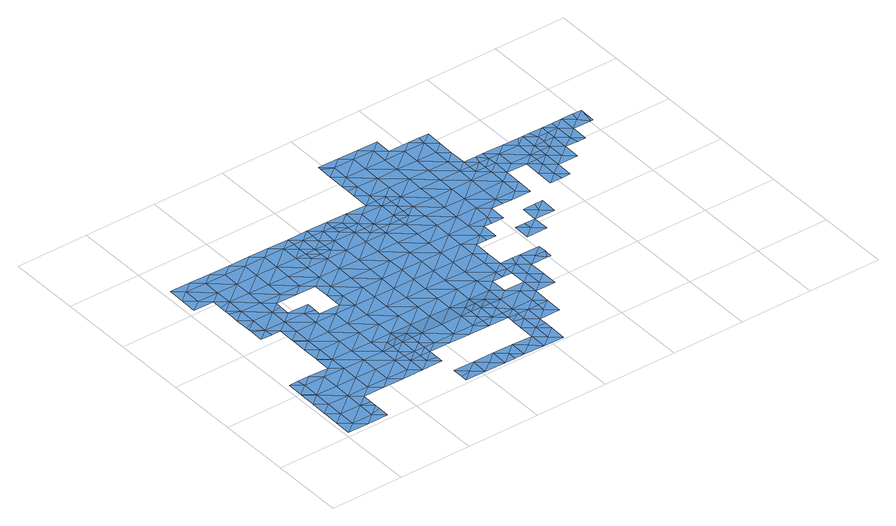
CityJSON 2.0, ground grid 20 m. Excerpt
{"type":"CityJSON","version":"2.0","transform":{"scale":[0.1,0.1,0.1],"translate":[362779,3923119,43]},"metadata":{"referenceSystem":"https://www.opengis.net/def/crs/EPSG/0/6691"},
"CityObjects":{
"waterbody1":{"type":"WaterBody","attributes":{"name":"9","class":"1140","function":"1","WaterBodyRiverFloodingRiskAttribute.description":"5","WaterBodyRiverFloodingRiskAttribute.rankOrg":"1","WaterBodyRiverFloodingRiskAttribute.adminType":"2","WaterBodyRiverFloodingRiskAttribute.scale":"L1"},"geometry":[{"type":"MultiSurface","lod":"1","boundaries":[[[0,1,2]],[[0,3,4]],[[1,5,2]],[[4,3,6]],[[0,2,3]],[[3,7,6]],[[6,7,8]],[[9,10,11]],[[9,8,10]],[[8,7,10]],[[2,5,12]],[[3,2,13]],[[3,14,7]],[[15,11,10]],[[16,11,15]],[[13,2,12]],[[14,10,7]],[[17,16,15]],[[12,5,18]],[[3,13,14]],[[19,13,12]],[[20,12,18]],[[17,15,21]],[[22,10,14]],[[12,20,19]],[[15,10,23]],[[19,24,13]],[[13,25,14]],[[23,10,22]],[[21,15,23]],[[13,24,25]],[[25,26,14]],[[27,22,14]],[[23,28,21]],[[26,27,14]],[[29,26,25]],[[23,22,30]],[[30,22,27]],[[23,30,28]],[[29,31,26]],[[32,33,28]],[[34,27,26]],[[35,36,37]],[[38,36,35]],[[33,32,39]],[[37,36,40]],[[28,30,32]],[[41,42,43]],[[31,34,26]],[[41,44,42]],[[42,45,43]],[[46,47,48]],[[49,39,32]],[[46,40,47]],[[44,50,42]],[[51,39,49]],[[40,36,47]],[[52,43,45]],[[53,54,51]],[[55,56,48]],[[30,57,32]],[[29,58,31]],[[30,27,57]],[[36,38,59]],[[54,53,60]],[[53,51,49]],[[56,55,61]],[[57,27,34]],[[48,47,55]],[[59,62,36]],[[63,49,32]],[[61,64,65]],[[66,52,45]],[[57,67,32]],[[68,60,53]],[[59,60,68]],[[67,63,32]],[[58,69,31]],[[50,65,64]],[[61,55,64]],[[70,34,31]],[[45,42,71]],[[68,62,59]],[[42,50,71]],[[47,36,72]],[[73,66,45]],[[69,70,31]],[[53,49,63]],[[50,64,71]],[[55,47,72]],[[74,64,55]],[[36,62,72]],[[53,75,68]],[[45,71,73]],[[57,34,70]],[[76,75,53]],[[57,77,67]],[[68,75,62]],[[74,55,72]],[[53,63,76]],[[74,78,64]],[[69,58,79]],[[73,80,66]],[[81,63,67]],[[72,62,82]],[[57,70,77]],[[77,83,67]],[[71,64,84]],[[85,74,72]],[[69,86,70]],[[83,81,67]],[[86,69,79]],[[87,72,82]],[[73,71,84]],[[64,78,84]],[[82,62,88]],[[86,89,70]],[[62,75,88]],[[85,72,87]],[[90,80,73]],[[89,91,70]],[[92,86,79]],[[76,63,81]],[[93,78,74]],[[77,70,91]],[[94,75,76]],[[93,74,85]],[[95,88,75]],[[96,92,79]],[[73,84,90]],[[97,98,77]],[[97,77,91]],[[99,82,88]],[[83,77,98]],[[100,86,92]],[[76,81,101]],[[93,102,78]],[[103,99,88]],[[94,76,101]],[[103,88,95]],[[104,80,90]],[[105,100,92]],[[95,75,94]],[[106,90,84]],[[83,107,81]],[[85,108,93]],[[84,78,109]],[[110,92,96]],[[107,101,81]],[[83,98,111]],[[105,92,110]],[[78,102,109]],[[106,104,90]],[[98,112,111]],[[106,84,109]],[[83,111,107]],[[108,113,93]],[[93,113,102]],[[95,94,114]],[[112,115,111]],[[116,101,107]],[[117,118,119]],[[120,109,102]],[[119,105,117]],[[94,101,121]],[[106,122,104]],[[121,101,116]],[[94,121,114]],[[123,115,124]],[[105,125,117]],[[126,111,115]],[[127,106,109]],[[123,118,117]],[[124,118,123]],[[108,128,113]],[[102,113,129]],[[120,102,129]],[[120,127,109]],[[107,130,116]],[[107,111,130]],[[131,132,133]],[[126,115,123]],[[131,114,132]],[[114,121,132]],[[130,111,126]],[[106,127,122]],[[128,134,113]],[[113,134,129]],[[130,135,116]],[[116,136,121]],[[137,133,132]],[[128,133,137]],[[123,117,138]],[[117,125,138]],[[135,136,116]],[[139,132,121]],[[137,134,128]],[[138,140,123]],[[123,141,126]],[[139,137,132]],[[120,129,142]],[[143,130,126]],[[144,122,127]],[[125,145,138]],[[129,134,142]],[[120,146,127]],[[141,123,140]],[[141,143,126]],[[139,121,136]],[[147,146,120]],[[147,120,142]],[[139,148,137]],[[135,130,143]],[[145,149,138]],[[150,140,138]],[[127,146,144]],[[151,136,135]],[[152,142,134]],[[134,137,153]],[[154,147,142]],[[149,150,138]],[[137,148,153]],[[135,143,155]],[[152,154,142]],[[150,156,140]],[[157,158,147]],[[147,158,146]],[[152,134,153]],[[157,147,154]],[[159,143,141]],[[160,144,146]],[[135,155,151]],[[139,161,148]],[[145,162,149]],[[141,140,156]],[[139,136,161]],[[156,159,141]],[[159,155,143]],[[161,136,151]],[[163,160,146]],[[146,158,163]],[[162,164,149]],[[165,154,152]],[[153,148,166]],[[150,149,167]],[[167,149,164]],[[168,151,155]],[[169,156,150]],[[148,161,166]],[[153,170,152]],[[171,169,150]],[[152,172,165]],[[171,150,167]],[[173,170,153]],[[174,155,159]],[[173,153,166]],[[168,155,174]],[[152,170,172]],[[175,159,156]],[[176,156,169]],[[161,151,177]],[[176,175,156]],[[175,174,159]],[[177,151,168]],[[166,161,178]],[[179,180,181]],[[176,169,182]],[[179,172,180]],[[172,170,180]],[[178,161,177]],[[173,166,178]],[[183,184,181]],[[185,168,174]],[[173,186,170]],[[184,183,187]],[[182,188,176]],[[181,180,183]],[[189,174,175]],[[190,191,192]],[[192,193,190]],[[173,178,194]],[[195,183,180]],[[193,196,190]],[[185,174,189]],[[197,175,176]],[[198,187,183]],[[199,188,200]],[[173,194,186]],[[201,176,188]],[[199,191,190]],[[200,191,199]],[[177,168,202]],[[203,195,180]],[[180,170,203]],[[196,204,190]],[[201,197,176]],[[202,168,185]],[[205,198,183]],[[183,195,205]],[[178,206,194]],[[170,186,203]],[[201,188,199]],[[178,177,206]],[[189,175,197]],[[204,207,190]],[[206,177,202]],[[208,185,189]],[[209,201,199]],[[210,195,203]],[[207,211,190]],[[212,189,197]],[[199,190,211]],[[203,186,213]],[[214,197,201]],[[194,206,215]],[[186,194,216]],[[209,214,201]],[[217,210,203]],[[207,204,218]],[[208,189,212]],[[219,217,203]],[[209,199,211]],[[203,213,219]],[[194,215,216]],[[213,186,216]],[[202,185,220]],[[218,221,207]],[[220,185,208]],[[206,202,220]],[[197,222,212]],[[222,197,214]],[[223,211,207]],[[220,224,206]],[[225,213,216]],[[215,206,224]],[[207,221,223]],[[226,208,212]],[[215,227,216]],[[209,211,228]],[[216,229,225]],[[222,214,230]],[[231,212,222]],[[211,223,228]],[[232,220,208]],[[215,224,227]],[[233,222,230]],[[226,232,208]],[[216,234,229]],[[212,231,226]],[[235,224,220]],[[216,227,234]],[[233,236,222]],[[230,237,233]],[[231,222,236]],[[238,227,224]],[[239,229,234]],[[235,220,232]],[[226,231,240]],[[231,236,240]],[[234,241,239]],[[226,242,232]],[[238,224,235]],[[234,227,238]],[[226,240,242]],[[243,244,245]],[[243,246,244]],[[232,247,235]],[[248,234,238]],[[245,249,250]],[[241,234,248]],[[247,232,242]],[[250,249,251]],[[245,244,249]],[[246,252,244]],[[253,238,235]],[[251,254,255]],[[256,257,258]],[[257,241,248]],[[256,241,257]],[[254,251,249]],[[247,242,259]],[[253,248,238]],[[260,235,247]],[[261,262,255]],[[257,263,258]],[[264,244,252]],[[244,265,249]],[[266,258,263]],[[262,261,267]],[[261,255,254]],[[268,247,259]],[[252,266,263]],[[269,257,248]],[[235,260,253]],[[253,269,248]],[[270,260,247]],[[268,270,247]],[[264,252,263]],[[271,263,257]],[[254,249,265]],[[244,264,265]],[[269,271,257]],[[265,272,254]],[[254,273,261]],[[267,261,274]],[[270,275,260]],[[276,253,260]],[[271,277,263]],[[273,274,261]],[[275,276,260]],[[264,278,265]],[[254,272,273]],[[253,279,269]],[[264,263,278]],[[270,280,275]],[[276,279,253]],[[263,277,278]],[[265,281,272]],[[269,282,271]],[[278,281,265]],[[280,283,275]],[[273,284,274]],[[279,282,269]],[[282,277,271]],[[285,276,275]],[[283,285,275]],[[277,286,278]],[[282,286,277]],[[272,281,287]],[[273,272,288]],[[289,279,276]],[[285,289,276]],[[273,288,284]],[[278,290,281]],[[272,287,288]],[[291,289,285]],[[289,292,279]],[[279,293,282]],[[278,286,290]],[[290,294,281]],[[292,293,279]],[[293,286,282]],[[287,295,288]],[[296,284,288]],[[287,281,297]],[[295,296,288]],[[298,289,291]],[[286,299,290]],[[281,294,297]],[[295,287,297]],[[293,299,286]],[[298,300,289]],[[290,301,294]],[[289,302,292]],[[302,293,292]],[[303,295,297]],[[290,299,301]],[[301,304,294]],[[305,300,298]],[[293,306,299]],[[289,300,302]],[[302,307,293]],[[308,303,297]],[[297,294,308]],[[306,309,299]],[[309,310,299]],[[299,310,301]],[[293,307,306]],[[294,304,308]],[[305,311,300]],[[312,304,301]],[[310,312,301]],[[300,311,302]],[[308,313,303]],[[314,306,307]],[[315,307,302]],[[311,315,302]],[[316,308,304]],[[312,316,304]],[[307,317,314]],[[318,313,308]],[[315,317,307]],[[316,318,308]],[[315,319,317]],[[320,321,322]],[[322,317,320]],[[319,315,323]],[[317,319,320]],[[324,321,320]],[[325,319,323]],[[320,319,325]],[[326,324,320]],[[325,323,327]],[[326,320,325]],[[327,328,325]],[[326,329,324]],[[328,330,325]],[[330,331,325]],[[326,325,331]],[[326,332,329]],[[326,331,332]],[[333,332,331]],[[333,331,334]],[[333,335,332]],[[334,336,333]],[[336,334,337]],[[336,338,333]],[[335,333,338]]]}]},
"waterbody2":{"type":"WaterBody","attributes":{"name":"9","class":"1140","function":"1","WaterBodyRiverFloodingRiskAttribute.description":"5","WaterBodyRiverFloodingRiskAttribute.rankOrg":"2","WaterBodyRiverFloodingRiskAttribute.adminType":"2","WaterBodyRiverFloodingRiskAttribute.scale":"L1"},"geometry":[{"type":"MultiSurface","lod":"1","boundaries":[[[339,91,340]],[[118,339,340]],[[124,339,118]],[[89,86,340]],[[100,340,86]],[[100,119,340]],[[119,100,105]],[[98,97,112]],[[97,91,339]],[[91,89,340]],[[118,340,119]],[[112,97,339]],[[115,112,339]],[[115,339,124]]]}]},
"waterbody3":{"type":"WaterBody","attributes":{"name":"9","class":"1140","function":"1","WaterBodyRiverFloodingRiskAttribute.description":"5","WaterBodyRiverFloodingRiskAttribute.rankOrg":"1","WaterBodyRiverFloodingRiskAttribute.adminType":"2","WaterBodyRiverFloodingRiskAttribute.scale":"L1"},"geometry":[{"type":"MultiSurface","lod":"1","boundaries":[[[341,342,343]],[[341,344,342]],[[345,344,341]],[[346,347,348]],[[349,347,346]],[[350,347,349]],[[351,352,353]],[[353,343,351]],[[353,352,354]],[[343,345,341]],[[353,345,343]],[[344,355,342]],[[353,354,345]],[[347,350,348]],[[344,356,355]],[[355,356,348]],[[355,348,350]],[[350,342,355]]]}]},
"waterbody4":{"type":"WaterBody","attributes":{"name":"9","class":"1140","function":"1","WaterBodyRiverFloodingRiskAttribute.description":"5","WaterBodyRiverFloodingRiskAttribute.rankOrg":"2","WaterBodyRiverFloodingRiskAttribute.adminType":"2","WaterBodyRiverFloodingRiskAttribute.scale":"L1"},"geometry":[{"type":"MultiSurface","lod":"1","boundaries":[[[184,357,181]],[[181,357,358]],[[158,358,357]],[[157,358,158]],[[157,165,358]],[[165,157,154]],[[357,184,187]],[[358,179,181]],[[357,163,158]],[[165,172,358]],[[163,357,160]],[[357,187,160]],[[172,179,358]]]}]},
"waterbody5":{"type":"WaterBody","attributes":{"name":"9","class":"1140","function":"1","WaterBodyRiverFloodingRiskAttribute.description":"5","WaterBodyRiverFloodingRiskAttribute.rankOrg":"2","WaterBodyRiverFloodingRiskAttribute.adminType":"2","WaterBodyRiverFloodingRiskAttribute.scale":"L1"},"geometry":[{"type":"MultiSurface","lod":"1","boundaries":[[[182,169,171]],[[200,359,191]],[[182,171,359]],[[188,182,359]],[[200,188,359]],[[360,192,191]],[[171,167,359]],[[164,162,360]],[[191,359,360]],[[167,164,360]],[[359,167,360]],[[162,193,360]],[[192,360,193]]]}]},
"waterbody6":{"type":"WaterBody","attributes":{"name":"9","class":"1140","function":"1","WaterBodyRiverFloodingRiskAttribute.description":"5","WaterBodyRiverFloodingRiskAttribute.rankOrg":"2","WaterBodyRiverFloodingRiskAttribute.adminType":"2","WaterBodyRiverFloodingRiskAttribute.scale":"L1"},"geometry":[{"type":"MultiSurface","lod":"1","boundaries":[[[361,362,363]],[[362,364,363]],[[364,365,363]],[[204,363,365]],[[204,365,366]],[[365,367,366]],[[368,369,370]],[[366,367,221]],[[218,204,366]],[[346,368,349]],[[349,368,364]],[[349,364,362]],[[370,364,368]],[[371,364,370]],[[369,368,346]],[[364,371,365]],[[366,221,218]],[[363,204,196]],[[196,361,363]],[[361,196,193]]]}]},
"waterbody7":{"type":"WaterBody","attributes":{"name":"9","class":"1140","function":"1","WaterBodyRiverFloodingRiskAttribute.description":"5","WaterBodyRiverFloodingRiskAttribute.rankOrg":"2","WaterBodyRiverFloodingRiskAttribute.adminType":"2","WaterBodyRiverFloodingRiskAttribute.scale":"L1"},"geometry":[{"type":"MultiSurface","lod":"1","boundaries":[[[372,373,374]],[[375,372,374]],[[376,217,375]],[[377,376,198]],[[246,374,252]],[[213,225,372]],[[217,376,377]],[[219,213,372]],[[229,239,373]],[[246,243,374]],[[210,205,195]],[[229,373,372]],[[210,377,205]],[[239,241,373]],[[241,256,373]],[[372,375,217]],[[225,229,372]],[[372,217,219]],[[243,376,375]],[[210,217,377]],[[198,205,377]],[[243,375,374]],[[258,374,373]],[[266,374,258]],[[266,252,374]],[[256,258,373]]]}]},
"waterbody8":{"type":"WaterBody","attributes":{"name":"9","class":"1140","function":"1","WaterBodyRiverFloodingRiskAttribute.description":"5","WaterBodyRiverFloodingRiskAttribute.rankOrg":"2","WaterBodyRiverFloodingRiskAttribute.adminType":"2","WaterBodyRiverFloodingRiskAttribute.scale":"L1"},"geometry":[{"type":"MultiSurface","lod":"1","boundaries":[[[378,379,236]],[[379,378,380]],[[223,381,228]],[[223,382,381]],[[382,383,381]],[[384,385,386]],[[236,233,378]],[[237,228,387]],[[237,387,378]],[[228,381,387]],[[387,383,388]],[[381,383,387]],[[388,378,387]],[[378,388,380]],[[388,389,380]],[[389,390,380]],[[389,384,390]],[[385,384,389]],[[385,389,388]],[[233,237,378]]]}]},
"waterbody9":{"type":"WaterBody","attributes":{"name":"9","class":"1140","function":"1","WaterBodyRiverFloodingRiskAttribute.description":"5","WaterBodyRiverFloodingRiskAttribute.rankOrg":"2","WaterBodyRiverFloodingRiskAttribute.adminType":"2","WaterBodyRiverFloodingRiskAttribute.scale":"L1"},"geometry":[{"type":"MultiSurface","lod":"1","boundaries":[[[391,392,393]],[[394,393,395]],[[392,396,393]],[[391,393,394]],[[396,395,393]]]}]},
"waterbody10":{"type":"WaterBody","attributes":{"name":"9","class":"1140","function":"1","WaterBodyRiverFloodingRiskAttribute.description":"5","WaterBodyRiverFloodingRiskAttribute.rankOrg":"1","WaterBodyRiverFloodingRiskAttribute.adminType":"2","WaterBodyRiverFloodingRiskAttribute.scale":"L1"},"geometry":[{"type":"MultiSurface","lod":"1","boundaries":[[[397,398,399]],[[391,397,400]],[[401,397,399]],[[398,397,391]],[[401,400,397]]]}]},
"waterbody11":{"type":"WaterBody","attributes":{"name":"9","class":"1140","function":"1","WaterBodyRiverFloodingRiskAttribute.description":"5","WaterBodyRiverFloodingRiskAttribute.rankOrg":"2","WaterBodyRiverFloodingRiskAttribute.adminType":"2","WaterBodyRiverFloodingRiskAttribute.scale":"L1"},"geometry":[{"type":"MultiSurface","lod":"1","boundaries":[[[306,314,402]],[[309,402,310]],[[309,306,402]],[[310,402,403]],[[322,403,402]],[[403,322,321]],[[314,322,402]],[[314,317,322]]]}]},
"waterbody12":{"type":"WaterBody","attributes":{"name":"9","class":"1140","function":"1","WaterBodyRiverFloodingRiskAttribute.description":"5","WaterBodyRiverFloodingRiskAttribute.rankOrg":"2","WaterBodyRiverFloodingRiskAttribute.adminType":"2","WaterBodyRiverFloodingRiskAttribute.scale":"L1"},"geometry":[{"type":"MultiSurface","lod":"1","boundaries":[[[404,405,406]],[[407,408,409]],[[409,410,407]],[[411,412,413]],[[337,406,413]],[[404,406,337]],[[414,415,416]],[[334,404,337]],[[334,331,404]],[[415,338,336]],[[336,337,415]],[[331,330,404]],[[415,337,413]],[[416,415,413]],[[323,408,417]],[[406,405,418]],[[419,420,414]],[[419,421,420]],[[419,422,421]],[[323,417,327]],[[422,419,416]],[[415,423,338]],[[407,417,408]],[[423,415,414]],[[414,416,419]],[[412,416,413]],[[421,422,424]],[[411,413,406]],[[425,426,407]],[[417,407,426]],[[330,328,404]],[[417,328,327]],[[328,405,404]],[[410,425,407]],[[417,426,328]],[[426,418,405]],[[426,405,328]]]}]}
},
"vertices":[
[10,59,6],[9,12,6],[38,35,6],[38,81,6],[10,102,6],[66,11,6],[10,105,6],[39,127,6],[11,151,6],[12,194,6],[40,174,6],[12,197,6],[94,34,6],[95,80,6],[96,127,6],[41,220,6],[13,243,6],[37,243,6],[122,11,6],[123,57,6],[123,43,6],[69,243,6],[97,173,6],[97,219,6],[123,75,6],[124,103,6],[153,126,6],[153,172,6],[126,242,5],[181,102,6],[154,218,6],[209,125,6],[155,264,4],[127,284,4],[210,171,6],[72,427,4],[101,450,4],[73,464,4],[104,427,4],[127,288,4],[73,474,4],[19,657,4],[47,636,4],[19,659,4],[18,613,4],[48,682,4],[73,484,4],[102,496,4],[73,520,4],[155,311,4],[75,612,4],[127,334,4],[20,706,4],[156,357,4],[128,374,4],[102,543,4],[74,552,4],[211,217,6],[237,101,6],[129,427,4],[128,380,4],[74,566,4],[158,449,4],[212,310,4],[103,589,4],[74,582,4],[76,705,4],[211,264,4],[157,403,4],[266,124,6],[267,170,6],[104,635,4],[158,495,4],[104,681,4],[159,542,4],[214,402,4],[213,356,4],[267,216,6],[160,588,4],[294,100,7],[133,704,4],[269,309,4],[186,472,4],[268,263,4],[160,634,4],[187,518,4],[295,147,7],[187,502,4],[214,448,4],[295,170,7],[161,680,4],[295,193,7],[323,123,8],[216,541,4],[270,401,4],[242,425,4],[351,100,8],[296,216,7],[296,239,5],[243,471,4],[323,146,8],[270,355,4],[216,587,4],[243,444,4],[190,703,4],[351,146,8],[218,679,4],[326,308,4],[244,517,4],[217,633,4],[351,117,8],[325,262,4],[325,239,6],[272,540,4],[299,424,4],[353,238,6],[326,354,4],[380,168,8],[352,192,8],[352,169,8],[274,632,4],[327,400,4],[247,702,4],[381,215,8],[353,215,8],[408,145,8],[382,261,4],[275,679,4],[300,516,4],[273,586,4],[382,307,4],[299,439,4],[328,447,4],[300,470,4],[329,539,4],[383,353,4],[384,400,4],[328,493,4],[437,168,8],[384,446,4],[438,214,8],[438,260,4],[330,585,4],[439,306,4],[303,701,4],[465,144,8],[331,678,4],[331,631,4],[385,492,4],[494,167,8],[494,213,8],[440,399,4],[387,584,4],[386,538,4],[359,608,4],[440,352,4],[495,259,4],[359,631,4],[359,654,4],[496,305,4],[360,700,4],[441,445,4],[522,143,8],[360,677,4],[522,166,8],[387,608,4],[442,491,4],[522,189,8],[497,398,4],[523,236,6],[443,584,4],[523,213,8],[415,607,4],[443,537,4],[496,352,4],[553,305,4],[552,258,4],[498,444,4],[499,490,4],[416,630,4],[444,630,4],[416,653,4],[551,235,6],[445,676,4],[416,676,4],[554,397,4],[500,583,4],[417,700,4],[580,235,6],[553,351,4],[607,165,6],[579,189,7],[579,165,7],[578,142,7],[499,536,4],[473,652,4],[607,142,6],[609,304,4],[473,699,4],[608,211,6],[579,212,7],[609,257,4],[555,443,4],[501,629,4],[635,141,6],[473,676,4],[555,489,4],[664,164,6],[611,396,4],[637,234,5],[501,652,4],[665,210,6],[610,350,4],[529,605,4],[637,280,4],[556,536,4],[557,582,4],[529,652,4],[664,141,6],[529,628,4],[611,442,4],[692,141,6],[666,303,4],[693,187,6],[612,489,4],[557,605,4],[667,395,4],[613,535,4],[693,233,5],[585,604,4],[667,280,4],[667,349,4],[668,441,4],[694,300,4],[614,581,4],[669,488,4],[695,325,4],[694,279,4],[670,534,4],[614,604,4],[695,372,4],[642,604,4],[696,418,4],[587,697,4],[616,720,4],[588,743,4],[615,696,4],[725,441,4],[670,580,4],[616,766,4],[588,767,4],[588,789,4],[644,696,4],[726,533,4],[617,812,4],[589,836,4],[643,627,4],[671,626,4],[643,650,4],[727,417,4],[726,487,4],[618,858,4],[590,873,4],[672,673,4],[672,719,4],[673,765,4],[643,673,4],[590,882,4],[753,417,4],[727,579,4],[754,463,4],[728,625,4],[674,811,4],[674,857,4],[646,881,4],[782,486,4],[783,532,4],[728,672,4],[729,718,4],[784,578,4],[775,463,4],[730,764,4],[784,625,4],[810,462,4],[703,880,4],[811,509,4],[785,671,4],[730,810,4],[731,856,4],[840,531,4],[786,717,4],[844,508,4],[840,577,4],[841,624,4],[787,763,4],[759,833,4],[760,879,4],[787,809,4],[868,508,4],[842,670,4],[896,530,4],[843,716,4],[897,577,4],[816,832,4],[843,762,4],[924,507,4],[870,646,4],[898,623,4],[844,809,4],[870,669,4],[871,693,4],[925,553,4],[871,739,4],[846,832,4],[898,646,4],[926,599,4],[872,785,4],[927,645,4],[873,831,4],[955,622,4],[955,668,4],[927,692,4],[927,669,4],[983,598,4],[984,691,4],[1011,621,4],[1012,667,4],[1011,598,4],[1039,598,4],[1028,690,4],[1040,621,4],[1040,644,4],[1041,690,4],[1069,666,4],[1068,643,4],[1060,690,4],[1097,666,4],[1097,643,4],[1097,689,4],
[324,216,8],[323,169,8],
[435,29,8],[464,52,8],[407,52,8],[463,5,8],[406,6,8],[576,4,7],[548,27,8],[520,5,8],[577,50,7],[520,51,8],[350,53,8],[350,23,8],[378,30,8],[349,7,8],[492,28,8],[492,5,8],
[388,677,4],[387,631,4],
[551,212,8],[550,166,8],
[578,124,6],[578,96,6],[606,119,6],[606,73,6],[634,95,6],[663,118,6],[691,94,6],[605,26,6],[633,3,6],[634,49,6],[634,74,6],
[557,628,4],[614,627,4],[615,673,4],[558,674,4],[530,698,4],[501,675,4],
[723,302,4],[730,325,4],[751,325,4],[721,209,6],[749,186,6],[750,232,5],[808,300,4],[798,278,4],[807,277,4],[722,256,4],[751,278,4],[779,301,4],[808,324,4],
[866,415,4],[836,416,4],[838,393,4],[866,369,4],[809,370,4],[810,416,4],
[895,438,4],[923,414,4],[924,461,4],[867,461,4],[902,461,4],
[899,669,4],[904,692,4],
[1068,620,4],[1067,574,4],[1096,597,4],[1010,529,4],[982,552,4],[981,506,4],[1014,505,4],[1131,596,4],[1153,596,4],[1125,619,4],[1154,688,4],[1125,666,4],[1153,642,4],[1011,575,4],[1095,550,4],[1182,665,4],[1186,688,4],[1211,687,4],[1204,641,4],[1126,689,4],[1210,641,4],[1038,505,4],[1039,551,4]
]}
